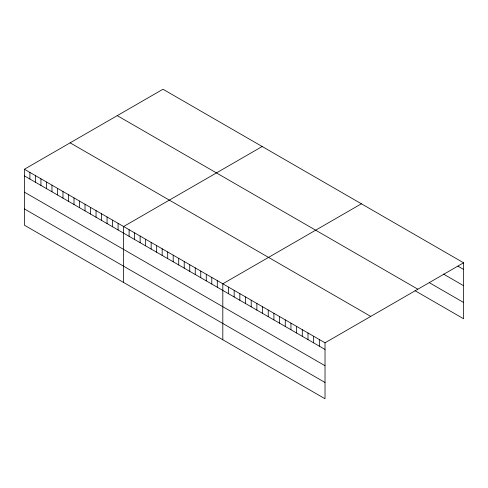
<?xml version="1.0" encoding="UTF-8"?>
<svg xmlns="http://www.w3.org/2000/svg" width="488" height="488" viewBox="0 0 488 488"><rect width="100%" height="100%" fill="white"/><g stroke="black" fill="none" stroke-linecap="round" stroke-linejoin="round"><path stroke-width="0.73" d="M24.4 169.244L325.02 342.808L325.02 398.763L24.4 225.2L24.4 169.244L162.98 89.237L463.6 262.8L463.6 318.755L415.02 290.702M262.184 146.51L123.604 226.524L123.604 282.479M361.388 203.789L222.809 283.796L222.809 339.752M325.02 342.808L463.6 262.8M457.921 266.143L463.6 269.425M443.409 274.043L463.6 285.7M429.531 282.802L463.6 302.475M117.248 115.644L417.868 289.201M70.132 142.844L370.752 316.407M24.4 175.869L325.02 349.432M24.4 192.15L325.02 365.713M24.4 208.925L325.02 382.482M319.341 339.532L319.341 346.157M313.662 336.25L313.662 342.875M307.983 332.975L307.983 339.599M302.304 329.693L302.304 336.317M296.625 326.417L296.625 333.042M290.946 323.135L290.946 329.76M285.267 319.86L285.267 326.484M279.594 316.578L279.594 323.202M273.914 313.302L273.914 319.927M268.235 310.026L268.235 316.651M262.556 306.745L262.556 313.369M256.877 303.469L256.877 310.094M251.198 300.187L251.198 306.812M245.519 296.911L245.519 303.536M239.84 293.63L239.84 300.254M234.167 290.354L234.167 296.978M228.488 287.078L228.488 293.703M217.294 280.612L217.294 287.237M211.786 277.434L211.786 284.059M206.271 274.25L206.271 280.875M200.763 271.072L200.763 277.696M195.249 267.888L195.249 274.512M189.74 264.703L189.74 271.328M184.226 261.525L184.226 268.15M178.718 258.341L178.718 264.966M173.203 255.157L173.203 261.781M167.695 251.979L167.695 258.603M162.181 248.795L162.181 255.419M156.672 245.616L156.672 252.241M151.158 242.432L151.158 249.057M145.65 239.248L145.65 245.873M140.135 236.07L140.135 242.695M134.627 232.886L134.627 239.51M129.113 229.702L129.113 236.326M118.09 223.339L118.09 229.964M112.582 220.161L112.582 226.786M107.067 216.977L107.067 223.602M101.559 213.793L101.559 220.417M96.044 210.615L96.044 217.239M90.536 207.43L90.536 214.055M85.022 204.246L85.022 210.871M79.513 201.068L79.513 207.693M73.999 197.884L73.999 204.509M68.491 194.706L68.491 201.324M62.976 191.522L62.976 198.146M57.468 188.338L57.468 194.962M51.954 185.159L51.954 191.784M46.445 181.975L46.445 188.6M40.931 178.791L40.931 185.416M35.423 175.613L35.423 182.237M29.908 172.429L29.908 179.053"/></g></svg>
